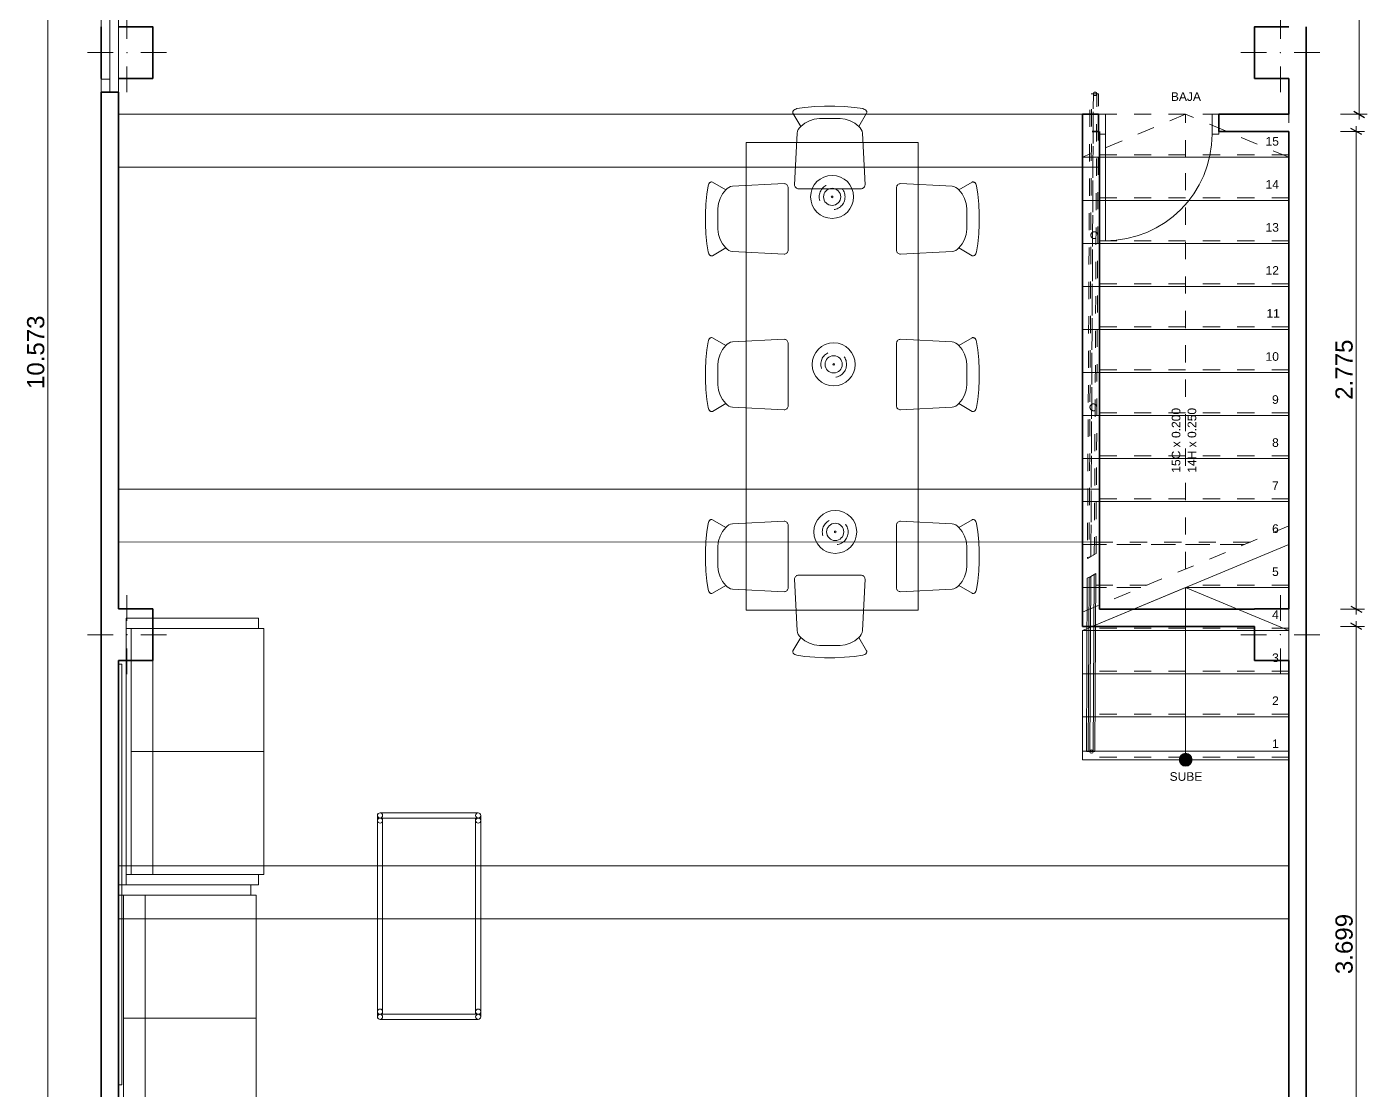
# Model space of a CAD drawing. Header units: metres. Extents: x 325.2 to 347, y -2.1 to 15.3.
# Drawn here: x 325.22 to 333.01, y 1.1 to 7.28 of the extents above; entities that cross this region are included whole.
import ezdxf

# ---------------------------------------------------------------- set-up
doc = ezdxf.new("R2010")
doc.units = ezdxf.units.M
doc.header["$MEASUREMENT"] = 0
doc.linetypes.add('Rayas', pattern=[0.211667, 0.105833, -0.105833])
doc.linetypes.add('Rayas Pequeñas', pattern=[0.141111, 0.070556, -0.070556])
for name, color, linetype in [('Nuevo_Cotas - General', 7, 'Continuous'), ('Nuevo_Puertas ARCHICAD', 7, 'Continuous'), ('Nuevo_Ventanas ARCHICAD', 7, 'Continuous')]:
    doc.layers.add(name, color=color, linetype=linetype)
for name, color, linetype, lineweight in [('Nuevo_Estructura - Carga_Pluma_Nº__20', 1, 'Continuous', 0), ('Nuevo_Estructura - Carga_Pluma_Nº__27', 7, 'Continuous', 35), ('Nuevo_Estructura - Escaleras & Barandillas_Pluma_Nº__11', 171, 'Continuous', 18), ('Nuevo_Interior - Escaleras & Barandillas_Pluma_Nº__11', 171, 'Continuous', 18), ('Nuevo_Puertas ARCHICAD_Pluma_Nº__141', 7, 'Continuous', 20), ('Nuevo_Puertas ARCHICAD_Pluma_Nº__27', 7, 'Continuous', 35), ('Nuevo_Ventanas ARCHICAD_Pluma_Nº__27', 7, 'Continuous', 35)]:
    doc.layers.add(name, color=color, linetype=linetype, lineweight=lineweight)
for name, color, linetype, lineweight, true_color in [('Nuevo_Estructura - Carga_Pluma_Nº__28', 7, 'Continuous', 35, 0xa80f02), ('Nuevo_Estructura - Carga_Pluma_Nº__89', 7, 'Continuous', 20, 0x71cebe), ('Nuevo_Estructura - Escaleras & Barandillas_Pluma_Nº__71', 171, 'Continuous', 20, 0xaaaaff), ('Nuevo_Estructura - Escaleras & Barandillas_Pluma_Nº__91', 171, 'Continuous', 13, 0xaaaaff), ('Nuevo_Interior - Escaleras & Barandillas_Pluma_Nº__91', 171, 'Continuous', 13, 0xaaaaff), ('Nuevo_Interior - Lámparas_Pluma_Nº__77', 7, 'Continuous', 20, 0xffeb28), ('Nuevo_Interior - Mobiliario_Pluma_Nº__4', 7, 'Continuous', 20, 0x029e21), ('Nuevo_Puertas ARCHICAD_Pluma_Nº__23', 7, 'Continuous', 20, 0xff6600), ('Nuevo_Puertas ARCHICAD_Pluma_Nº__3', 7, 'Continuous', 18, 0xff6600), ('Nuevo_Ventanas ARCHICAD_Pluma_Nº__23', 7, 'Continuous', 20, 0xff6600), ('Nuevo_Ventanas ARCHICAD_Pluma_Nº__3', 7, 'Continuous', 18, 0xff6600)]:
    doc.layers.add(name, color=color, linetype=linetype, lineweight=lineweight, true_color=true_color)
doc.styles.add('Estilo_Generado_1', font='arial.ttf')

# ---------------------------------------------------------------- blocks, each defined once
blk = doc.blocks.new('Puerta 24')
at = {"layer": 'Nuevo_Puertas ARCHICAD_Pluma_Nº__141', "color": 7, "linetype": 'Continuous', "lineweight": 20}
blk.add_arc((0.31, 0), 0.62, 90, 180, dxfattribs=at)
at = {"layer": 'Nuevo_Puertas ARCHICAD_Pluma_Nº__23', "color": 30, "linetype": 'Continuous', "lineweight": 20, "true_color": 0xff6600}
for p, q in [((-0.31, 0), (-0.35, 0)), ((-0.35, 0), (-0.35, -0.115)), ((-0.31, -0.115), (-0.31, 0)), ((0.35, 0), (0.31, 0)), ((0.31, 0), (0.31, -0.115)), ((0.35, -0.115), (0.35, 0)), ((-0.35, -0.115), (-0.31, -0.115)), ((0.31, -0.115), (0.35, -0.115))]:
    blk.add_line(p, q, dxfattribs=at)
at = {"layer": 'Nuevo_Puertas ARCHICAD_Pluma_Nº__27', "color": 7, "linetype": 'Continuous', "lineweight": 35}
for p, q in [((-0.35, -0.015), (-0.387, -0.015)), ((-0.35, -0.015), (-0.387, -0.015)), ((-0.35, -0.115), (-0.35, -0.015)), ((-0.35, -0.115), (-0.35, -0.015)), ((0.35, -0.115), (0.35, -0.015)), ((0.35, -0.115), (0.35, -0.015)), ((0.35, -0.015), (0.387, -0.015)), ((0.35, -0.015), (0.387, -0.015)), ((-0.35, -0.115), (-0.387, -0.115)), ((-0.35, -0.115), (-0.387, -0.115)), ((0.35, -0.115), (0.387, -0.115)), ((0.35, -0.115), (0.387, -0.115))]:
    blk.add_line(p, q, dxfattribs=at)
at = {"layer": 'Nuevo_Puertas ARCHICAD_Pluma_Nº__3', "color": 30, "linetype": 'Continuous', "lineweight": 18, "true_color": 0xff6600}
blk.add_line((0.31, 0), (0.31, 0.62), dxfattribs=at)
blk = doc.blocks.new('Ventana 24')
at = {"layer": 'Nuevo_Ventanas ARCHICAD_Pluma_Nº__23', "color": 30, "linetype": 'Continuous', "lineweight": 20, "true_color": 0xff6600}
for p, q in [((-1.0977, 0), (-1.0227, 0)), ((-1.0227, 0), (-1.0227, -0.05)), ((1.0227, -0.05), (1.0227, 0)), ((1.0227, 0), (1.0977, 0)), ((-1.0227, -0.05), (-1.0977, -0.05)), ((1.0977, -0.05), (1.0227, -0.05))]:
    blk.add_line(p, q, dxfattribs=at)
at = {"layer": 'Nuevo_Ventanas ARCHICAD_Pluma_Nº__27', "color": 7, "linetype": 'Continuous', "lineweight": 35}
for p, q in [((-1.0977, 0), (-1.0977, 0.05)), ((-1.0977, -0.05), (-1.0977, 0)), ((-1.0977, -0.05), (-1.0977, 0)), ((1.0977, 0), (1.0977, 0.05)), ((1.0977, -0.05), (1.0977, 0)), ((1.0977, -0.05), (1.0977, 0))]:
    blk.add_line(p, q, dxfattribs=at)
at = {"layer": 'Nuevo_Ventanas ARCHICAD_Pluma_Nº__3', "color": 30, "linetype": 'Continuous', "lineweight": 18, "true_color": 0xff6600}
for p, q in [((-1.0977, 0.05), (1.0977, 0.05)), ((-1.0227, 0), (1.0227, 0)), ((-1.0977, -0.05), (1.0977, -0.05)), ((1.0227, -0.05), (-1.0227, -0.05))]:
    blk.add_line(p, q, dxfattribs=at)

msp = doc.modelspace()

# ---------------------------------------------------------------- hatches: boundary and pattern name
at = {"layer": 'Nuevo_Estructura - Escaleras & Barandillas_Pluma_Nº__71', "linetype": 'Continuous', "lineweight": 20, "true_color": 0xaaaaff}
msp.add_hatch(color=161, dxfattribs=at).paths.add_polyline_path([(331.9913, 3.0237, 1), (331.9163, 3.0237, 1)])

# ---------------------------------------------------------------- linework, layer by layer
at = {"layer": 'Nuevo_Cotas - General', "color": 151, "linetype": 'Continuous', "lineweight": 20, "true_color": 0x80c2ff}
for p, q in [((325.3449, 0.1), (325.3449, 10.6728)), ((332.9614, 6.7737), (332.9614, 10.6728)), ((333.0083, 6.7737), (332.8538, 6.7737)), ((332.9452, 6.6737), (332.9452, 6.7042)), ((332.9614, 6.7431), (332.9614, 6.7737)), ((332.9921, 6.6737), (332.8538, 6.6737)), ((332.9452, 3.8987), (332.9452, 6.6737)), ((332.9921, 3.8987), (332.8538, 3.8987)), ((332.9452, 3.8681), (332.9452, 3.8987)), ((332.9452, 3.7987), (332.9452, 3.8292)), ((332.9921, 3.7987), (332.8538, 3.7987)), ((332.9452, 0.1), (332.9452, 3.7987))]:
    msp.add_line(p, q, dxfattribs=at)
at = {"layer": 'Nuevo_Cotas - General', "color": 161, "linetype": 'Continuous', "lineweight": 25, "true_color": 0x40a5ff}
for p, q in [((332.9302, 6.7917), (332.9927, 6.7556)), ((332.9765, 6.6556), (332.914, 6.6917)), ((332.914, 3.9167), (332.9765, 3.8806)), ((332.9765, 3.7806), (332.914, 3.8167))]:
    msp.add_line(p, q, dxfattribs=at)
at = {"layer": 'Nuevo_Estructura - Carga_Pluma_Nº__20', "color": 1, "linetype": 'Continuous', "lineweight": 0}
for p, q in [((325.8038, 7.2119), (325.8038, 7.3619)), ((332.5038, 7.2119), (332.5038, 7.3619)), ((325.7238, 7.1319), (325.5738, 7.1319)), ((325.8838, 7.1319), (326.0338, 7.1319)), ((332.4238, 7.1319), (332.2738, 7.1319)), ((332.5838, 7.1319), (332.7338, 7.1319)), ((325.8038, 7.0519), (325.8038, 6.9019)), ((332.5038, 7.0519), (332.5038, 6.9019)), ((325.8038, 3.8304), (325.8038, 3.9804)), ((332.5038, 3.8304), (332.5038, 3.9804)), ((325.7238, 3.7504), (325.5738, 3.7504)), ((325.8838, 3.7504), (326.0338, 3.7504)), ((332.4238, 3.7504), (332.2738, 3.7504)), ((332.5838, 3.7504), (332.7338, 3.7504)), ((325.8038, 3.6704), (325.8038, 3.5204)), ((332.5038, 3.6704), (332.5038, 3.5204))]:
    msp.add_line(p, q, dxfattribs=at)
for p in [(325.8038, 7.1319), (332.5038, 7.1319), (325.8038, 3.7504), (332.5038, 3.7504)]:
    msp.add_point(p, dxfattribs=at)
at = {"layer": 'Nuevo_Estructura - Carga_Pluma_Nº__27', "color": 7, "linetype": 'Continuous', "lineweight": 35}
for p, q in [((325.6538, 6.9025), (325.7038, 6.9025)), ((325.7038, 6.9025), (325.7538, 6.9025)), ((331.4472, 6.7737), (331.4102, 6.7737)), ((331.4472, 6.7737), (331.4472, 6.6737)), ((332.1472, 6.7737), (332.1842, 6.7737)), ((332.1472, 6.7737), (332.1472, 6.6737)), ((331.4472, 6.6737), (331.4102, 6.6737)), ((332.1472, 6.6737), (332.1842, 6.6737))]:
    msp.add_line(p, q, dxfattribs=at)
at = {"layer": 'Nuevo_Estructura - Carga_Pluma_Nº__27', "color": 7, "linetype": 'Continuous', "lineweight": 35, "flags": 128}
for points in [[(332.5538, 6.9819), (332.5538, 6.7737)], [(332.6538, 3.9004), (332.6538, 6.9819)], [(325.6538, 6.9025), (325.6538, 3.9004)], [(325.7538, 3.9004), (325.7538, 6.9025)], [(331.3538, 6.7737), (331.3538, 6.6737)], [(331.4472, 6.7737), (331.3538, 6.7737)], [(332.5538, 6.7737), (332.1472, 6.7737)], [(331.3538, 6.6737), (331.3538, 3.7987)], [(331.4538, 3.8987), (331.4538, 6.6737)], [(332.1472, 6.6737), (332.5538, 6.6737)], [(332.5538, 6.6737), (332.5538, 3.9004)], [(332.3538, 3.8987), (331.4538, 3.8987)], [(331.3538, 3.7987), (331.4538, 3.7987)], [(331.4538, 3.7987), (332.3538, 3.7987)], [(325.6538, 3.6004), (325.6538, 0.3)], [(325.7538, 0.3), (325.7538, 3.6004)], [(332.5538, 3.6004), (332.5538, 0.3)], [(332.6538, 0.3), (332.6538, 3.6004)]]:
    msp.add_lwpolyline(points, dxfattribs=at)
at = {"layer": 'Nuevo_Estructura - Carga_Pluma_Nº__28', "color": 14, "linetype": 'Continuous', "lineweight": 35, "true_color": 0xa80f02, "flags": 128}
for points in [[(325.6538, 7.2819), (325.6538, 6.9819)], [(325.7538, 6.9819), (325.9538, 6.9819), (325.9538, 7.2819), (325.7538, 7.2819)], [(332.5538, 7.2819), (332.3538, 7.2819), (332.3538, 6.9819), (332.5538, 6.9819)], [(332.6538, 6.9819), (332.6538, 7.2819)], [(325.6538, 3.9004), (325.6538, 3.6004)], [(325.7538, 3.6004), (325.9538, 3.6004), (325.9538, 3.9004), (325.7538, 3.9004)], [(332.5538, 3.9004), (332.3538, 3.9004), (332.3538, 3.8987)], [(332.6538, 3.6004), (332.6538, 3.9004)], [(332.3538, 3.7987), (332.3538, 3.6004), (332.5538, 3.6004)]]:
    msp.add_lwpolyline(points, dxfattribs=at)
at = {"layer": 'Nuevo_Estructura - Carga_Pluma_Nº__89', "color": 123, "linetype": 'Continuous', "lineweight": 20, "true_color": 0x71cebe, "flags": 128}
for points in [[(331.4553, 6.4666), (331.4472, 6.7737), (325.7538, 6.7737), (325.7538, 6.4671)], [(331.4538, 4.2887), (331.4538, 4.5955), (325.7538, 4.596), (325.7538, 4.2894)], [(332.5538, 2.1), (332.5538, 2.4065), (325.7538, 2.4065), (325.7538, 2.1)]]:
    msp.add_lwpolyline(points, close=True, dxfattribs=at)
at = {"layer": 'Nuevo_Estructura - Escaleras & Barandillas_Pluma_Nº__11', "color": 171, "linetype": 'Continuous', "lineweight": 18}
for p, q in [((331.3538, 3.7737), (332.5538, 4.2737)), ((332.5538, 4.0237), (332.5538, 4.2737)), ((331.9538, 4.0237), (331.3538, 3.7737)), ((332.5538, 4.0237), (331.9538, 4.0237)), ((331.9538, 4.0237), (332.5538, 4.0237)), ((331.9538, 3.2737), (331.9538, 4.0237)), ((332.5538, 3.7737), (331.9538, 4.0237)), ((332.5538, 3.7737), (332.5538, 4.0237)), ((332.5538, 3.7737), (331.3538, 3.7737)), ((331.3538, 3.7737), (331.3538, 3.5237)), ((331.3538, 3.7737), (332.5538, 3.7737)), ((332.5538, 3.5237), (332.5538, 3.7737)), ((332.5538, 3.5237), (331.3538, 3.5237)), ((331.3538, 3.5237), (331.3538, 3.2737)), ((331.3538, 3.5237), (332.5538, 3.5237)), ((332.5538, 3.2737), (332.5538, 3.5237)), ((332.5538, 3.2737), (331.3538, 3.2737)), ((331.3538, 3.2737), (331.3538, 3.0237)), ((331.3538, 3.2737), (332.5538, 3.2737)), ((331.9538, 3.0237), (331.9538, 3.2737)), ((332.5538, 3.0237), (332.5538, 3.2737)), ((331.3538, 3.0237), (332.5538, 3.0237))]:
    msp.add_line(p, q, dxfattribs=at)
at = {"layer": 'Nuevo_Estructura - Escaleras & Barandillas_Pluma_Nº__11', "color": 171, "linetype": 'Continuous', "lineweight": 18, "flags": 128}
msp.add_lwpolyline([(331.9913, 3.0237, 1), (331.9163, 3.0237, 1)], format="xyb", close=True, dxfattribs=at)
at = {"layer": 'Nuevo_Estructura - Escaleras & Barandillas_Pluma_Nº__91', "color": 161, "linetype": 'Rayas Pequeñas', "lineweight": 13, "true_color": 0xaaaaff}
for p, q in [((332.5538, 6.7737), (331.3538, 6.7737)), ((331.3538, 6.7737), (331.3538, 6.5237)), ((331.9538, 6.7737), (331.3538, 6.5237)), ((331.9538, 6.5237), (331.9538, 6.7737)), ((332.5538, 6.5237), (331.9538, 6.7737)), ((332.5538, 6.5237), (332.5538, 6.7737)), ((332.5538, 6.5387), (331.3538, 6.5387)), ((332.5538, 6.5237), (331.3538, 6.5237)), ((331.3538, 6.5237), (331.3538, 6.2737)), ((331.3538, 6.5237), (332.5538, 6.5237)), ((331.9538, 4.132), (331.9538, 6.5237)), ((332.5538, 6.2737), (332.5538, 6.5237)), ((332.5538, 6.2887), (331.3538, 6.2887)), ((332.5538, 6.2737), (331.3538, 6.2737)), ((331.3538, 6.2737), (331.3538, 6.0237)), ((331.3538, 6.2737), (332.5538, 6.2737)), ((332.5538, 6.0237), (332.5538, 6.2737)), ((332.5538, 6.0387), (331.3538, 6.0387)), ((332.5538, 6.0237), (331.3538, 6.0237)), ((331.3538, 6.0237), (331.3538, 5.7737)), ((331.3538, 6.0237), (332.5538, 6.0237)), ((332.5538, 5.7737), (332.5538, 6.0237)), ((332.5538, 5.7887), (331.3538, 5.7887)), ((332.5538, 5.7737), (331.3538, 5.7737)), ((331.3538, 5.7737), (331.3538, 5.5237)), ((331.3538, 5.7737), (332.5538, 5.7737)), ((332.5538, 5.5237), (332.5538, 5.7737)), ((332.5538, 5.5387), (331.3538, 5.5387)), ((332.5538, 5.5237), (331.3538, 5.5237)), ((331.3538, 5.5237), (331.3538, 5.2737)), ((331.3538, 5.5237), (332.5538, 5.5237)), ((332.5538, 5.2737), (332.5538, 5.5237)), ((332.5538, 5.2887), (331.3538, 5.2887)), ((332.5538, 5.2737), (331.3538, 5.2737)), ((331.3538, 5.2737), (331.3538, 5.0237)), ((331.3538, 5.2737), (332.5538, 5.2737)), ((332.5538, 5.0237), (332.5538, 5.2737)), ((332.5538, 5.0387), (331.3538, 5.0387)), ((332.5538, 5.0237), (331.3538, 5.0237)), ((331.3538, 5.0237), (331.3538, 4.7737)), ((331.3538, 5.0237), (332.5538, 5.0237)), ((332.5538, 4.7737), (332.5538, 5.0237)), ((332.5538, 4.7887), (331.3538, 4.7887)), ((332.5538, 4.7737), (331.3538, 4.7737)), ((331.3538, 4.7737), (331.3538, 4.5237)), ((331.3538, 4.7737), (332.5538, 4.7737)), ((332.5538, 4.5237), (332.5538, 4.7737)), ((332.5538, 4.5387), (331.3538, 4.5387)), ((332.5538, 4.5237), (331.3538, 4.5237)), ((331.3538, 4.5237), (331.3538, 4.2737)), ((331.3538, 4.5237), (332.5538, 4.5237)), ((332.5538, 4.382), (332.5538, 4.5237)), ((331.3538, 3.882), (332.5538, 4.382)), ((332.3298, 4.2887), (331.3538, 4.2887)), ((332.2938, 4.2737), (331.3538, 4.2737)), ((331.3538, 4.2737), (331.3538, 4.0237)), ((331.3538, 4.2737), (332.2938, 4.2737)), ((331.7298, 4.0387), (331.3538, 4.0387)), ((331.6938, 4.0237), (331.3538, 4.0237)), ((331.3538, 4.0237), (331.3538, 3.882)), ((331.3538, 4.0237), (331.6938, 4.0237)), ((332.5538, 4.0387), (331.9898, 4.0387)), ((332.5538, 3.7887), (331.3898, 3.7887)), ((332.5538, 3.5387), (331.3538, 3.5387)), ((332.5538, 3.2887), (331.3538, 3.2887)), ((332.5538, 3.0387), (331.3538, 3.0387))]:
    msp.add_line(p, q, dxfattribs=at)
at = {"layer": 'Nuevo_Estructura - Escaleras & Barandillas_Pluma_Nº__91', "color": 161, "linetype": 'Continuous', "lineweight": 13, "true_color": 0xaaaaff}
for p, q in [((332.5538, 3.0737), (332.5538, 4.2737)), ((331.3538, 3.7737), (331.3538, 3.0737)), ((331.3538, 3.0737), (332.5538, 3.0737))]:
    msp.add_line(p, q, dxfattribs=at)
at = {"layer": 'Nuevo_Interior - Escaleras & Barandillas_Pluma_Nº__11', "color": 171, "linetype": 'Continuous', "lineweight": 18, "flags": 128}
for points in [[(331.377, 3.0714), (331.397, 3.0713), (331.4025, 4.0892), (331.3824, 4.0778)], [(331.387, 3.0713), (331.427, 3.0711), (331.4326, 4.1064), (331.3925, 4.0835)], [(331.397, 3.0713), (331.417, 3.0712), (331.4225, 4.1006), (331.4025, 4.0892)]]:
    msp.add_lwpolyline(points, close=True, dxfattribs=at)
msp.add_lwpolyline([(331.417, 3.0712, 1), (331.397, 3.0713, 1)], format="xyb", close=True, dxfattribs=at)
at = {"layer": 'Nuevo_Interior - Escaleras & Barandillas_Pluma_Nº__91', "color": 161, "linetype": 'Rayas Pequeñas', "lineweight": 13, "true_color": 0xaaaaff, "flags": 128}
for points in [[(331.4031, 4.2047), (331.4176, 6.8923), (331.3976, 6.8924), (331.383, 4.1932)], [(331.4332, 4.2218), (331.4476, 6.8921), (331.4076, 6.8923), (331.3931, 4.199)], [(331.4232, 4.2161), (331.4376, 6.8922), (331.4176, 6.8923), (331.4031, 4.2047)]]:
    msp.add_lwpolyline(points, close=True, dxfattribs=at)
for points in [[(331.4376, 6.8922, 1), (331.4176, 6.8923, 1)], [(331.4431, 6.0711, 1), (331.4031, 6.0713, 1)], [(331.4378, 5.0711, 1), (331.3978, 5.0713, 1)]]:
    msp.add_lwpolyline(points, format="xyb", close=True, dxfattribs=at)
at = {"layer": 'Nuevo_Interior - Lámparas_Pluma_Nº__77', "color": 2, "linetype": 'Continuous', "lineweight": 20, "true_color": 0xffeb28}
for centre, radius in [((329.9001, 6.2939), 0.125), ((329.9001, 6.2939), 0.05), ((329.9001, 6.2939), 0.005), ((329.9091, 5.3207), 0.125), ((329.9091, 5.3207), 0.05), ((329.9091, 5.3207), 0.005), ((329.9181, 4.3474), 0.125), ((329.9181, 4.3474), 0.05), ((329.9181, 4.3474), 0.005)]:
    msp.add_circle(centre, radius, dxfattribs=at)
at = {"layer": 'Nuevo_Interior - Lámparas_Pluma_Nº__77', "color": 2, "linetype": 'Rayas', "lineweight": 20, "true_color": 0xffeb28}
for centre in [(329.9001, 6.2939), (329.9091, 5.3207), (329.9181, 4.3474)]:
    msp.add_circle(centre, 0.075, dxfattribs=at)
at = {"layer": 'Nuevo_Interior - Mobiliario_Pluma_Nº__4', "color": 104, "linetype": 'Continuous', "lineweight": 20, "true_color": 0x029e21}
for p, q in [((329.4006, 6.6095), (329.4006, 3.8919)), ((330.3999, 6.6095), (329.4006, 6.6095)), ((330.3999, 3.8919), (330.3999, 6.6095)), ((326.5684, 3.8468), (325.7984, 3.8468)), ((325.7984, 3.8468), (325.7984, 3.7868)), ((326.5684, 3.7868), (326.5684, 3.8468)), ((329.4006, 3.8919), (330.3999, 3.8919)), ((325.7984, 3.7868), (326.5684, 3.7868)), ((325.7984, 2.3568), (325.7984, 3.7868)), ((325.8284, 2.3568), (325.8284, 3.7868)), ((325.9535, 2.3568), (325.9535, 3.7868)), ((326.5984, 3.7868), (326.5684, 3.7868)), ((326.5984, 2.3568), (326.5984, 3.7868)), ((325.7732, 3.5787), (325.7538, 3.5787)), ((325.7538, 3.5787), (325.7538, 1.1344)), ((325.7732, 1.1344), (325.7732, 3.5787)), ((326.5984, 3.0718), (325.8284, 3.0718)), ((327.259, 2.6852), (327.859, 2.6852)), ((327.289, 2.6852), (327.289, 1.5452)), ((327.829, 2.6852), (327.829, 1.5452)), ((326.5684, 2.3568), (325.7984, 2.3568)), ((325.7984, 2.3568), (325.7984, 2.2968)), ((326.5684, 2.2968), (326.5684, 2.3568)), ((326.5984, 2.3568), (326.5684, 2.3568)), ((326.5238, 2.2968), (325.7538, 2.2968)), ((325.7538, 2.2968), (325.7538, 2.2368)), ((325.7984, 2.2968), (326.5684, 2.2968)), ((326.5238, 2.2368), (326.5238, 2.2968)), ((325.7538, 2.2368), (326.5238, 2.2368)), ((325.7538, 0.8068), (325.7538, 2.2368)), ((325.7838, 0.8068), (325.7838, 2.2368)), ((325.9088, 0.8068), (325.9088, 2.2368)), ((326.5538, 2.2368), (326.5238, 2.2368)), ((326.5538, 0.8068), (326.5538, 2.2368)), ((326.5538, 1.5218), (325.7838, 1.5218)), ((327.259, 1.5452), (327.859, 1.5452)), ((325.7538, 1.1344), (325.7732, 1.1344))]:
    msp.add_line(p, q, dxfattribs=at)
at = {"layer": 'Nuevo_Interior - Mobiliario_Pluma_Nº__4', "color": 104, "linetype": 'Continuous', "lineweight": 20, "true_color": 0x029e21, "flags": 128}
for points in [[(329.9166, 6.8209), (329.9727, 6.8185), (330.0306, 6.813), (330.0777, 6.8063), (330.0844, 6.8042), (330.0901, 6.8018), (330.0953, 6.7984), (330.0972, 6.7964), (330.0988, 6.7942), (330.1, 6.7917), (330.1008, 6.7891), (330.1011, 6.7864), (330.101, 6.7836), (330.1004, 6.781), (330.0552, 6.7035), (330.0318, 6.7222), (330.0053, 6.7364), (329.9767, 6.7454), (329.9469, 6.7491), (329.8262, 6.7491), (329.7964, 6.7454), (329.7678, 6.7364), (329.7413, 6.7222), (329.7179, 6.7035), (329.6727, 6.781), (329.6721, 6.7836), (329.672, 6.7864), (329.6723, 6.7891), (329.6731, 6.7917), (329.6743, 6.7942), (329.6759, 6.7964), (329.6778, 6.7984), (329.683, 6.8018), (329.6887, 6.8042), (329.6954, 6.8063), (329.7425, 6.813), (329.8004, 6.8185), (329.8565, 6.8209)], [(329.9469, 6.7491), (329.9767, 6.7454), (330.0053, 6.7364), (330.0318, 6.7222), (330.0552, 6.7035), (330.0632, 6.6952), (330.0696, 6.6856), (330.0741, 6.6749), (330.0765, 6.6637), (330.0913, 6.3645), (330.0909, 6.3604), (330.0898, 6.3565), (330.0881, 6.3527), (330.0857, 6.3493), (330.0828, 6.3464), (330.0794, 6.3441), (330.0756, 6.3423), (330.0716, 6.3413), (330.0675, 6.3409), (329.7056, 6.3409), (329.7015, 6.3413), (329.6975, 6.3423), (329.6937, 6.3441), (329.6903, 6.3464), (329.6874, 6.3493), (329.685, 6.3527), (329.6833, 6.3565), (329.6822, 6.3604), (329.6818, 6.3645), (329.6966, 6.6637), (329.699, 6.6749), (329.7035, 6.6856), (329.7099, 6.6952), (329.7179, 6.7035), (329.7413, 6.7222), (329.7678, 6.7364), (329.7964, 6.7454), (329.8262, 6.7491), (329.9469, 6.7491)], [(329.1646, 6.196), (329.167, 6.2521), (329.1725, 6.3099), (329.1792, 6.357), (329.1813, 6.3637), (329.1837, 6.3695), (329.1872, 6.3746), (329.1891, 6.3766), (329.1913, 6.3782), (329.1938, 6.3794), (329.1964, 6.3802), (329.1991, 6.3805), (329.2019, 6.3804), (329.2045, 6.3798), (329.282, 6.3345), (329.2633, 6.3111), (329.2491, 6.2847), (329.2401, 6.256), (329.2364, 6.2262), (329.2364, 6.1056), (329.2401, 6.0757), (329.2491, 6.0471), (329.2633, 6.0206), (329.282, 5.9973), (329.2045, 5.952), (329.2019, 5.9514), (329.1991, 5.9513), (329.1964, 5.9516), (329.1938, 5.9524), (329.1913, 5.9536), (329.1891, 5.9552), (329.1872, 5.9571), (329.1837, 5.9623), (329.1813, 5.9681), (329.1792, 5.9748), (329.1725, 6.0219), (329.167, 6.0797), (329.1646, 6.1358)], [(329.2364, 6.2262), (329.2401, 6.256), (329.2491, 6.2847), (329.2633, 6.3111), (329.282, 6.3345), (329.2903, 6.3426), (329.2999, 6.349), (329.3106, 6.3534), (329.3218, 6.3559), (329.621, 6.3706), (329.6251, 6.3702), (329.629, 6.3692), (329.6328, 6.3674), (329.6362, 6.365), (329.6391, 6.3621), (329.6414, 6.3587), (329.6432, 6.3549), (329.6442, 6.3509), (329.6446, 6.3468), (329.6446, 5.985), (329.6442, 5.9808), (329.6432, 5.9768), (329.6414, 5.9731), (329.6391, 5.9697), (329.6362, 5.9667), (329.6328, 5.9644), (329.629, 5.9626), (329.6251, 5.9615), (329.621, 5.9612), (329.3218, 5.9759), (329.3106, 5.9783), (329.2999, 5.9828), (329.2903, 5.9892), (329.282, 5.9973), (329.2633, 6.0206), (329.2491, 6.0471), (329.2401, 6.0757), (329.2364, 6.1056), (329.2364, 6.2262)], [(330.682, 6.2262), (330.6783, 6.256), (330.6693, 6.2847), (330.6551, 6.3111), (330.6364, 6.3345), (330.6281, 6.3426), (330.6184, 6.349), (330.6078, 6.3534), (330.5965, 6.3559), (330.2974, 6.3706), (330.2933, 6.3702), (330.2893, 6.3692), (330.2856, 6.3674), (330.2822, 6.365), (330.2793, 6.3621), (330.2769, 6.3587), (330.2752, 6.3549), (330.2741, 6.3509), (330.2738, 6.3468), (330.2738, 5.985), (330.2741, 5.9808), (330.2752, 5.9768), (330.2769, 5.9731), (330.2793, 5.9697), (330.2822, 5.9667), (330.2856, 5.9644), (330.2893, 5.9626), (330.2933, 5.9615), (330.2974, 5.9612), (330.5965, 5.9759), (330.6078, 5.9783), (330.6184, 5.9828), (330.6281, 5.9892), (330.6364, 5.9973), (330.6551, 6.0206), (330.6693, 6.0471), (330.6783, 6.0757), (330.682, 6.1056), (330.682, 6.2262)], [(330.7537, 6.196), (330.7514, 6.2521), (330.7458, 6.3099), (330.7392, 6.357), (330.7371, 6.3637), (330.7346, 6.3695), (330.7312, 6.3746), (330.7293, 6.3766), (330.727, 6.3782), (330.7246, 6.3794), (330.722, 6.3802), (330.7192, 6.3805), (330.7165, 6.3804), (330.7138, 6.3798), (330.6364, 6.3345), (330.6551, 6.3111), (330.6693, 6.2847), (330.6783, 6.256), (330.682, 6.2262), (330.682, 6.1056), (330.6783, 6.0757), (330.6693, 6.0471), (330.6551, 6.0206), (330.6364, 5.9973), (330.7138, 5.952), (330.7165, 5.9514), (330.7192, 5.9513), (330.722, 5.9516), (330.7246, 5.9524), (330.727, 5.9536), (330.7293, 5.9552), (330.7312, 5.9571), (330.7346, 5.9623), (330.7371, 5.9681), (330.7392, 5.9748), (330.7458, 6.0219), (330.7514, 6.0797), (330.7537, 6.1358)], [(329.1646, 5.2916), (329.167, 5.3477), (329.1725, 5.4055), (329.1792, 5.4526), (329.1813, 5.4593), (329.1837, 5.4651), (329.1872, 5.4702), (329.1891, 5.4722), (329.1913, 5.4738), (329.1938, 5.475), (329.1964, 5.4758), (329.1991, 5.4761), (329.2019, 5.476), (329.2045, 5.4754), (329.282, 5.4301), (329.2633, 5.4068), (329.2491, 5.3803), (329.2401, 5.3517), (329.2364, 5.3218), (329.2364, 5.2012), (329.2401, 5.1714), (329.2491, 5.1427), (329.2633, 5.1163), (329.282, 5.0929), (329.2045, 5.0476), (329.2019, 5.047), (329.1991, 5.0469), (329.1964, 5.0472), (329.1938, 5.048), (329.1913, 5.0492), (329.1891, 5.0508), (329.1872, 5.0528), (329.1837, 5.0579), (329.1813, 5.0637), (329.1792, 5.0704), (329.1725, 5.1175), (329.167, 5.1753), (329.1646, 5.2314)], [(329.2364, 5.3218), (329.2401, 5.3517), (329.2491, 5.3803), (329.2633, 5.4068), (329.282, 5.4301), (329.2903, 5.4382), (329.2999, 5.4446), (329.3106, 5.4491), (329.3218, 5.4515), (329.621, 5.4662), (329.6251, 5.4659), (329.629, 5.4648), (329.6328, 5.463), (329.6362, 5.4607), (329.6391, 5.4577), (329.6414, 5.4543), (329.6432, 5.4506), (329.6442, 5.4466), (329.6446, 5.4424), (329.6446, 5.0806), (329.6442, 5.0765), (329.6432, 5.0725), (329.6414, 5.0687), (329.6391, 5.0653), (329.6362, 5.0624), (329.6328, 5.06), (329.629, 5.0582), (329.6251, 5.0571), (329.621, 5.0568), (329.3218, 5.0715), (329.3106, 5.074), (329.2999, 5.0784), (329.2903, 5.0848), (329.282, 5.0929), (329.2633, 5.1163), (329.2491, 5.1427), (329.2401, 5.1714), (329.2364, 5.2012), (329.2364, 5.3218)], [(330.682, 5.3218), (330.6783, 5.3517), (330.6693, 5.3803), (330.6551, 5.4068), (330.6364, 5.4301), (330.6281, 5.4382), (330.6184, 5.4446), (330.6078, 5.4491), (330.5965, 5.4515), (330.2974, 5.4662), (330.2933, 5.4659), (330.2893, 5.4648), (330.2856, 5.463), (330.2822, 5.4607), (330.2793, 5.4577), (330.2769, 5.4543), (330.2752, 5.4506), (330.2741, 5.4466), (330.2738, 5.4424), (330.2738, 5.0806), (330.2741, 5.0765), (330.2752, 5.0725), (330.2769, 5.0687), (330.2793, 5.0653), (330.2822, 5.0624), (330.2856, 5.06), (330.2893, 5.0582), (330.2933, 5.0571), (330.2974, 5.0568), (330.5965, 5.0715), (330.6078, 5.074), (330.6184, 5.0784), (330.6281, 5.0848), (330.6364, 5.0929), (330.6551, 5.1163), (330.6693, 5.1427), (330.6783, 5.1714), (330.682, 5.2012), (330.682, 5.3218)], [(330.7537, 5.2916), (330.7514, 5.3477), (330.7458, 5.4055), (330.7392, 5.4526), (330.7371, 5.4593), (330.7346, 5.4651), (330.7312, 5.4702), (330.7293, 5.4722), (330.727, 5.4738), (330.7246, 5.475), (330.722, 5.4758), (330.7192, 5.4761), (330.7165, 5.476), (330.7138, 5.4754), (330.6364, 5.4301), (330.6551, 5.4068), (330.6693, 5.3803), (330.6783, 5.3517), (330.682, 5.3218), (330.682, 5.2012), (330.6783, 5.1714), (330.6693, 5.1427), (330.6551, 5.1163), (330.6364, 5.0929), (330.7138, 5.0476), (330.7165, 5.047), (330.7192, 5.0469), (330.722, 5.0472), (330.7246, 5.048), (330.727, 5.0492), (330.7293, 5.0508), (330.7312, 5.0528), (330.7346, 5.0579), (330.7371, 5.0637), (330.7392, 5.0704), (330.7458, 5.1175), (330.7514, 5.1753), (330.7537, 5.2314)], [(329.1646, 4.2347), (329.167, 4.2908), (329.1725, 4.3487), (329.1792, 4.3958), (329.1813, 4.4025), (329.1837, 4.4082), (329.1872, 4.4134), (329.1891, 4.4153), (329.1913, 4.4169), (329.1938, 4.4181), (329.1964, 4.4189), (329.1991, 4.4193), (329.2019, 4.4191), (329.2045, 4.4185), (329.282, 4.3733), (329.2633, 4.3499), (329.2491, 4.3234), (329.2401, 4.2948), (329.2364, 4.265), (329.2364, 4.1443), (329.2401, 4.1145), (329.2491, 4.0859), (329.2633, 4.0594), (329.282, 4.036), (329.2045, 3.9908), (329.2019, 3.9902), (329.1991, 3.9901), (329.1964, 3.9904), (329.1938, 3.9912), (329.1913, 3.9924), (329.1891, 3.994), (329.1872, 3.9959), (329.1837, 4.0011), (329.1813, 4.0068), (329.1792, 4.0135), (329.1725, 4.0606), (329.167, 4.1185), (329.1646, 4.1746)], [(329.2364, 4.265), (329.2401, 4.2948), (329.2491, 4.3234), (329.2633, 4.3499), (329.282, 4.3733), (329.2903, 4.3814), (329.2999, 4.3877), (329.3106, 4.3922), (329.3218, 4.3946), (329.621, 4.4094), (329.6251, 4.409), (329.629, 4.4079), (329.6328, 4.4062), (329.6362, 4.4038), (329.6391, 4.4009), (329.6414, 4.3975), (329.6432, 4.3937), (329.6442, 4.3897), (329.6446, 4.3856), (329.6446, 4.0237), (329.6442, 4.0196), (329.6432, 4.0156), (329.6414, 4.0118), (329.6391, 4.0084), (329.6362, 4.0055), (329.6328, 4.0031), (329.629, 4.0014), (329.6251, 4.0003), (329.621, 3.9999), (329.3218, 4.0147), (329.3106, 4.0171), (329.2999, 4.0216), (329.2903, 4.028), (329.282, 4.036), (329.2633, 4.0594), (329.2491, 4.0859), (329.2401, 4.1145), (329.2364, 4.1443), (329.2364, 4.265)], [(330.682, 4.265), (330.6783, 4.2948), (330.6693, 4.3234), (330.6551, 4.3499), (330.6364, 4.3733), (330.6281, 4.3814), (330.6184, 4.3877), (330.6078, 4.3922), (330.5965, 4.3946), (330.2974, 4.4094), (330.2933, 4.409), (330.2893, 4.4079), (330.2856, 4.4062), (330.2822, 4.4038), (330.2793, 4.4009), (330.2769, 4.3975), (330.2752, 4.3937), (330.2741, 4.3897), (330.2738, 4.3856), (330.2738, 4.0237), (330.2741, 4.0196), (330.2752, 4.0156), (330.2769, 4.0118), (330.2793, 4.0084), (330.2822, 4.0055), (330.2856, 4.0031), (330.2893, 4.0014), (330.2933, 4.0003), (330.2974, 3.9999), (330.5965, 4.0147), (330.6078, 4.0171), (330.6184, 4.0216), (330.6281, 4.028), (330.6364, 4.036), (330.6551, 4.0594), (330.6693, 4.0859), (330.6783, 4.1145), (330.682, 4.1443), (330.682, 4.265)], [(330.7537, 4.2347), (330.7514, 4.2908), (330.7458, 4.3487), (330.7392, 4.3958), (330.7371, 4.4025), (330.7346, 4.4082), (330.7312, 4.4134), (330.7293, 4.4153), (330.727, 4.4169), (330.7246, 4.4181), (330.722, 4.4189), (330.7192, 4.4193), (330.7165, 4.4191), (330.7138, 4.4185), (330.6364, 4.3733), (330.6551, 4.3499), (330.6693, 4.3234), (330.6783, 4.2948), (330.682, 4.265), (330.682, 4.1443), (330.6783, 4.1145), (330.6693, 4.0859), (330.6551, 4.0594), (330.6364, 4.036), (330.7138, 3.9908), (330.7165, 3.9902), (330.7192, 3.9901), (330.722, 3.9904), (330.7246, 3.9912), (330.727, 3.9924), (330.7293, 3.994), (330.7312, 3.9959), (330.7346, 4.0011), (330.7371, 4.0068), (330.7392, 4.0135), (330.7458, 4.0606), (330.7514, 4.1185), (330.7537, 4.1746)], [(329.9469, 3.6884), (329.9767, 3.692), (330.0053, 3.7011), (330.0318, 3.7152), (330.0552, 3.734), (330.0632, 3.7423), (330.0696, 3.7519), (330.0741, 3.7625), (330.0765, 3.7738), (330.0913, 4.0729), (330.0909, 4.077), (330.0898, 4.081), (330.0881, 4.0848), (330.0857, 4.0881), (330.0828, 4.091), (330.0794, 4.0934), (330.0756, 4.0951), (330.0716, 4.0962), (330.0675, 4.0966), (329.7056, 4.0966), (329.7015, 4.0962), (329.6975, 4.0951), (329.6937, 4.0934), (329.6903, 4.091), (329.6874, 4.0881), (329.685, 4.0848), (329.6833, 4.081), (329.6822, 4.077), (329.6818, 4.0729), (329.6966, 3.7738), (329.699, 3.7625), (329.7035, 3.7519), (329.7099, 3.7423), (329.7179, 3.734), (329.7413, 3.7152), (329.7678, 3.7011), (329.7964, 3.692), (329.8262, 3.6884), (329.9469, 3.6884)], [(329.9166, 3.6166), (329.9727, 3.619), (330.0306, 3.6245), (330.0777, 3.6311), (330.0844, 3.6332), (330.0901, 3.6357), (330.0953, 3.6391), (330.0972, 3.6411), (330.0988, 3.6433), (330.1, 3.6458), (330.1008, 3.6484), (330.1011, 3.6511), (330.101, 3.6538), (330.1004, 3.6565), (330.0552, 3.734), (330.0318, 3.7152), (330.0053, 3.7011), (329.9767, 3.692), (329.9469, 3.6884), (329.8262, 3.6884), (329.7964, 3.692), (329.7678, 3.7011), (329.7413, 3.7152), (329.7179, 3.734), (329.6727, 3.6565), (329.6721, 3.6538), (329.672, 3.6511), (329.6723, 3.6484), (329.6731, 3.6458), (329.6743, 3.6433), (329.6759, 3.6411), (329.6778, 3.6391), (329.683, 3.6357), (329.6887, 3.6332), (329.6954, 3.6311), (329.7425, 3.6245), (329.8004, 3.619), (329.8565, 3.6166)], [(327.274, 2.7152), (327.2682, 2.7141), (327.2634, 2.7108), (327.2601, 2.7059), (327.259, 2.7002), (327.259, 1.5302), (327.2601, 1.5245), (327.2634, 1.5196), (327.2682, 1.5163), (327.274, 1.5152), (327.844, 1.5152), (327.8497, 1.5163), (327.8546, 1.5196), (327.8578, 1.5245), (327.859, 1.5302), (327.859, 2.7002), (327.8578, 2.7059), (327.8546, 2.7108), (327.8497, 2.7141), (327.844, 2.7152)]]:
    msp.add_lwpolyline(points, close=True, dxfattribs=at)
at = {"layer": 'Nuevo_Interior - Mobiliario_Pluma_Nº__4', "color": 104, "linetype": 'Continuous', "lineweight": 20, "true_color": 0x029e21}
for centre in [(327.274, 2.7002), (327.274, 2.6702), (327.844, 2.7002), (327.844, 2.6702), (327.274, 1.5602), (327.844, 1.5602), (327.274, 1.5302), (327.844, 1.5302)]:
    msp.add_circle(centre, 0.015, dxfattribs=at)

# ---------------------------------------------------------------- block references
at = {"layer": 'Nuevo_Puertas ARCHICAD', "color": 21, "linetype": 'Continuous', "lineweight": 18, "true_color": 0xff9955, "rotation": 180}
msp.add_blockref('Puerta 24', (331.7972, 6.6587), dxfattribs=at)
at = {"layer": 'Nuevo_Ventanas ARCHICAD', "color": 21, "linetype": 'Continuous', "lineweight": 18, "true_color": 0xff9955, "rotation": 270}
msp.add_blockref('Ventana 24', (325.7038, 8.0001), dxfattribs=at)

# ---------------------------------------------------------------- texts
at = {"layer": 'Nuevo_Cotas - General', "color": 5, "lineweight": 25, "char_height": 0.1, "attachment_point": 7, "rotation": 90, "style": 'Estilo_Generado_1'}
for s, insert in [('\\A1;{\\pql;\\fArial|b0|i0|c0|p34;10.573}', (325.3249, 5.1775)), ('\\A1;{\\pql;\\fArial|b0|i0|c0|p34;2.775}', (332.9252, 5.1152)), ('\\A1;{\\pql;\\fArial|b0|i0|c0|p34;3.699}', (332.9252, 1.7784))]:
    msp.add_mtext(s, dxfattribs=dict(at, insert=insert))
at = {"layer": 'Nuevo_Estructura - Escaleras & Barandillas_Pluma_Nº__71', "color": 161, "lineweight": 20, "true_color": 0xaaaaff, "char_height": 0.05, "attachment_point": 4, "style": 'Estilo_Generado_1'}
for s, insert in [('\\A1;{\\pql;\\fArial|b0|i0|c0|p34;BAJA}', (331.868, 6.8761)), ('\\A1;{\\pql;\\fArial|b0|i0|c0|p34;15}', (332.4179, 6.6161)), ('\\A1;{\\pql;\\fArial|b0|i0|c0|p34;14}', (332.4179, 6.3665)), ('\\A1;{\\pql;\\fArial|b0|i0|c0|p34;13}', (332.4179, 6.1161)), ('\\A1;{\\pql;\\fArial|b0|i0|c0|p34;12}', (332.4179, 5.8665)), ('\\A1;{\\pql;\\fArial|b0|i0|c0|p34;11}', (332.4229, 5.6165)), ('\\A1;{\\pql;\\fArial|b0|i0|c0|p34;10}', (332.4179, 5.3661)), ('\\A1;{\\pql;\\fArial|b0|i0|c0|p34;9}', (332.4558, 5.1161)), ('\\A1;{\\pql;\\fArial|b0|i0|c0|p34;8}', (332.4558, 4.8661)), ('\\A1;{\\pql;\\fArial|b0|i0|c0|p34;7}', (332.4558, 4.6165)), ('\\A1;{\\pql;\\fArial|b0|i0|c0|p34;6}', (332.4558, 4.3661)), ('\\A1;{\\pql;\\fArial|b0|i0|c0|p34;5}', (332.4558, 4.1161)), ('\\A1;{\\pql;\\fArial|b0|i0|c0|p34;4}', (332.4558, 3.8665)), ('\\A1;{\\pql;\\fArial|b0|i0|c0|p34;3}', (332.4558, 3.6161)), ('\\A1;{\\pql;\\fArial|b0|i0|c0|p34;2}', (332.4558, 3.3665)), ('\\A1;{\\pql;\\fArial|b0|i0|c0|p34;1}', (332.4558, 3.1165))]:
    msp.add_mtext(s, dxfattribs=dict(at, insert=insert))
at = {"layer": 'Nuevo_Estructura - Escaleras & Barandillas_Pluma_Nº__71', "color": 161, "lineweight": 20, "true_color": 0xaaaaff, "char_height": 0.05, "style": 'Estilo_Generado_1'}
for s, insert, attachment_point, rotation in [('\\A1;{\\pqc;\\pt0,3.55;\\fArial|b0|i0|c0|p34;15C x \\fArial|b0|i0|c0|p34;0.200\\fArial|b0|i0|c0|p34;\\A1{\\H.66x;\\S^  ;}\\fArial|b0|i0|c0|p34;\\fArial|b0|i0|c0|p34;\\fArial|b0|i0|c0|p34;\\fArial|b0|i0|c0|p34;\\A1{\\H.66x;\\S^  ;}\\fArial|b0|i0|c0|p34;\\fArial|b0|i0|c0|p34;\\fArial|b0|i0|c0|p34;\\fArial|b0|i0|c0|p34;\\A1{\\H.66x;\\S^  ;}\\fArial|b0|i0|c0|p34;}', (331.9374, 4.8987), 8, 90), ('\\A1;{\\pqc;\\pt0,3.55;\\fArial|b0|i0|c0|p34;14H x \\fArial|b0|i0|c0|p34;0.250\\fArial|b0|i0|c0|p34;\\A1{\\H.66x;\\S^  ;}\\fArial|b0|i0|c0|p34;\\fArial|b0|i0|c0|p34;\\fArial|b0|i0|c0|p34;\\fArial|b0|i0|c0|p34;\\A1{\\H.66x;\\S^  ;}\\fArial|b0|i0|c0|p34;\\fArial|b0|i0|c0|p34;\\fArial|b0|i0|c0|p34;\\fArial|b0|i0|c0|p34;\\A1{\\H.66x;\\S^  ;}\\fArial|b0|i0|c0|p34;}', (331.9652, 4.8987), 2, 90), ('\\A1;{\\pql;\\fArial|b0|i0|c0|p34;SUBE}', (331.8605, 2.9261), 4, 0)]:
    msp.add_mtext(s, dxfattribs=dict(at, insert=insert, attachment_point=attachment_point, rotation=rotation))

doc.saveas('drawing.dxf')
